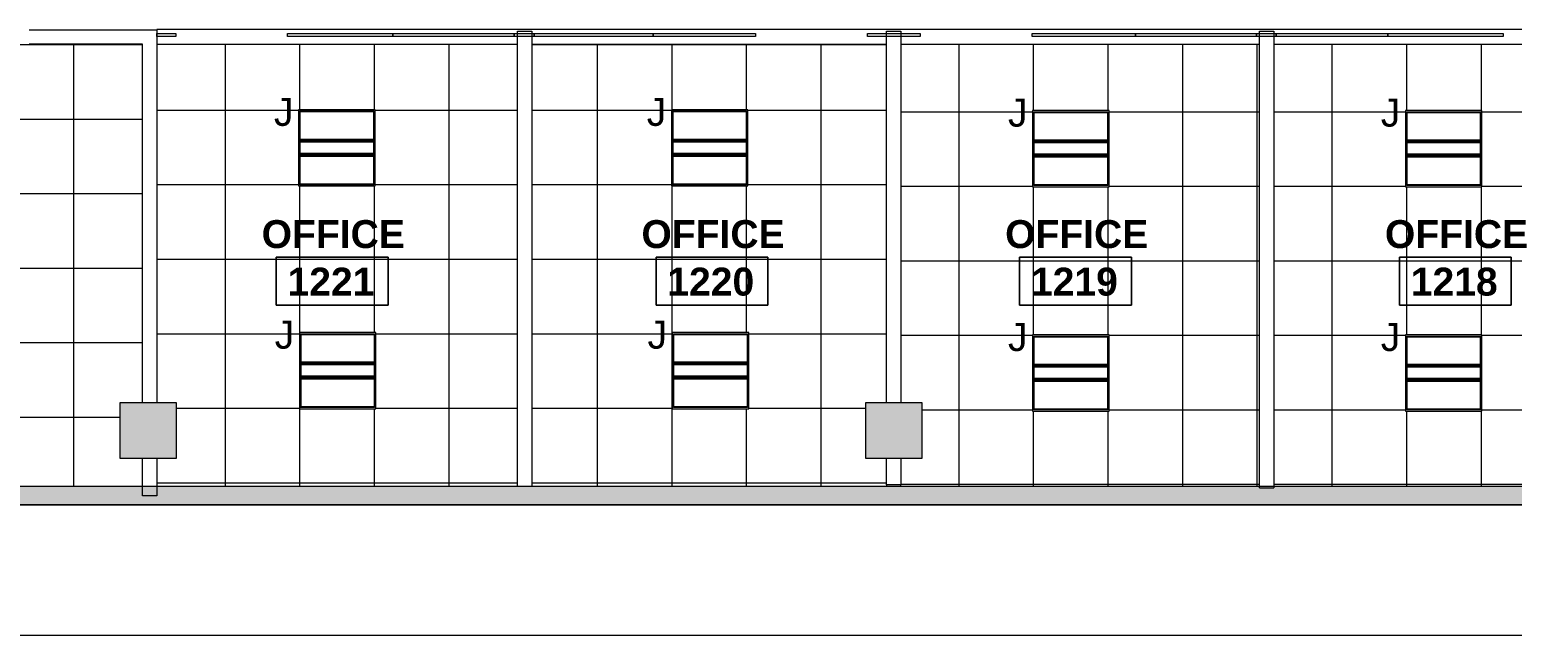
# Model space of a CAD drawing. Header units: inches. Extents: x -329 to 986, y -79 to 1436.
# Drawn here: x -22.7 to 454.5, y -61.5 to 133.6 of the extents above; entities that cross this region are included whole.
import ezdxf

# ---------------------------------------------------------------- set-up
doc = ezdxf.new("R2010")
doc.units = ezdxf.units.IN
doc.header["$MEASUREMENT"] = 0
for name, color, linetype, lineweight in [('A-AREA-IDEN', 2, 'Continuous', 9), ('A-CLNG', 13, 'Continuous', 13), ('A-CLNG-PATT', 13, 'Continuous', 13), ('A-GENM', 13, 'Continuous', 9), ('A-GLAZ-CURT', 52, 'Continuous', 9), ('A-WALL', 113, 'Continuous', 13), ('A-WALL-PATT', 111, 'Continuous', 13), ('E-LITE-EQPM', 33, 'Continuous', 9), ('E-LITE-EQPM-IDEN', 33, 'Continuous', 9), ('I-WALL', 2, 'Continuous', 13), ('S-COLS', 52, 'Continuous', 13)]:
    doc.layers.add(name, color=color, linetype=linetype, lineweight=lineweight)
doc.styles.add('Arial', font='arial.ttf', dxfattribs={"height": 9})
doc.styles.add('Swis721 Lt BT_B', font='', dxfattribs={"height": 9})
doc.styles.get('Swis721 Lt BT_B').set_extended_font_data('Swis721 Lt BT', bold=True)

# ---------------------------------------------------------------- blocks, each defined once
blk = doc.blocks.new('Concrete-Square-Column - 18 x 18-6977650-Level 12  RCP')
at = {"layer": 'S-COLS', "lineweight": 9}
blk.add_hatch(color=7, dxfattribs=at).paths.add_polyline_path([(9, -9), (9, 9), (-9, 9), (-9, -9), (-1.36, -9)], flags=0)
at = {"layer": 'S-COLS', "color": 8, "lineweight": 20}
for p, q in [((-9, 9), (9, 9)), ((-9, -9), (-9, 9)), ((9, 9), (9, -9)), ((9, -9), (-9, -9))]:
    blk.add_line(p, q, dxfattribs=at)
blk = doc.blocks.new('L-Recessed-Axis-Plano - 2 X 2-4550865-Level 12  RCP')
at = {"layer": 'E-LITE-EQPM'}
for p, q in [((11.91, 11.87), (-11.91, 11.87)), ((-11.91, 11.87), (-11.91, -11.88)), ((-11.88, -11.56), (-11.88, 11.56)), ((-11.88, 11.56), (11.87, 11.56)), ((11.87, 11.56), (11.87, -11.56)), ((11.91, -11.88), (11.91, 11.87)), ((-11.88, 2.74), (11.87, 2.74)), ((11.87, 2.51), (-11.88, 2.51)), ((-11.88, 2.3), (11.87, 2.3)), ((-11.88, 2.2), (11.87, 2.2)), ((-11.88, 1.83), (11.87, 1.83)), ((-11.88, -1.83), (11.87, -1.83)), ((-11.88, -2.2), (11.87, -2.2)), ((-11.88, -2.3), (11.87, -2.3)), ((-11.88, -2.51), (11.87, -2.51)), ((-11.88, -2.74), (11.87, -2.74)), ((-11.91, -11.88), (11.91, -11.88)), ((11.87, -11.56), (-11.88, -11.56))]:
    blk.add_line(p, q, dxfattribs=at)
blk = doc.blocks.new('System Panel - Glazed-8643538-Level 12  RCP')
at = {"layer": 'A-GLAZ-CURT', "lineweight": 13}
for p, q in [((-3.05, 0.75), (-3.05, 1.75)), ((-3.05, 1.75), (3.05, 1.75)), ((3.05, 0.75), (-3.05, 0.75)), ((3.05, 1.75), (3.05, 0.75))]:
    blk.add_line(p, q, dxfattribs=at)
blk = doc.blocks.new('System Panel - Glazed-8641681-Level 12  RCP')
at = {"layer": 'A-GLAZ-CURT', "lineweight": 13}
for p, q in [((-19.5, 0.75), (-19.5, 1.75)), ((-19.5, 1.75), (19.5, 1.75)), ((19.5, 0.75), (-19.5, 0.75)), ((19.5, 1.75), (19.5, 0.75))]:
    blk.add_line(p, q, dxfattribs=at)
blk = doc.blocks.new('System Panel - Glazed-8643539-Level 12  RCP')
at = {"layer": 'A-GLAZ-CURT', "lineweight": 13}
for p, q in [((-16.95, 0.75), (-16.95, 1.75)), ((-16.95, 1.75), (16.95, 1.75)), ((16.95, 0.75), (-16.95, 0.75)), ((16.95, 1.75), (16.95, 0.75))]:
    blk.add_line(p, q, dxfattribs=at)
blk = doc.blocks.new('System Panel - Glazed-8643398-Level 12  RCP')
at = {"layer": 'A-GLAZ-CURT', "lineweight": 13}
for p, q in [((-8.5, 0.75), (-8.5, 1.75)), ((-8.5, 1.75), (8.5, 1.75)), ((8.5, 0.75), (-8.5, 0.75)), ((8.5, 1.75), (8.5, 0.75))]:
    blk.add_line(p, q, dxfattribs=at)
blk = doc.blocks.new('System Panel - Glazed-8641701-Level 12  RCP')
at = {"layer": 'A-GLAZ-CURT', "lineweight": 13}
for p, q in [((-3.25, 0.75), (-3.25, 1.75)), ((-3.25, 1.75), (3.25, 1.75)), ((3.25, 0.75), (-3.25, 0.75)), ((3.25, 1.75), (3.25, 0.75))]:
    blk.add_line(p, q, dxfattribs=at)
blk = doc.blocks.new('System Panel - Glazed-8641700-Level 12  RCP')
at = {"layer": 'A-GLAZ-CURT', "lineweight": 13}
for p, q in [((-3.125, 0.75), (-3.125, 1.75)), ((-3.125, 1.75), (3.125, 1.75)), ((3.125, 0.75), (-3.125, 0.75)), ((3.125, 1.75), (3.125, 0.75))]:
    blk.add_line(p, q, dxfattribs=at)
blk = doc.blocks.new('System Panel - Glazed-8641703-Level 12  RCP')
at = {"layer": 'A-GLAZ-CURT', "lineweight": 13}
for p, q in [((-19.125, 0.75), (-19.125, 1.75)), ((-19.125, 1.75), (19.125, 1.75)), ((19.125, 0.75), (-19.125, 0.75)), ((19.125, 1.75), (19.125, 0.75))]:
    blk.add_line(p, q, dxfattribs=at)
blk = doc.blocks.new('System Panel - Glazed-8643399-Level 12  RCP')
at = {"layer": 'A-GLAZ-CURT', "lineweight": 13}
for p, q in [((-16.47, 0.75), (-16.47, 1.75)), ((-16.47, 1.75), (16.47, 1.75)), ((16.47, 0.75), (-16.47, 0.75)), ((16.47, 1.75), (16.47, 0.75))]:
    blk.add_line(p, q, dxfattribs=at)
blk = doc.blocks.new('System Panel - Glazed-8643337-Level 12  RCP')
at = {"layer": 'A-GLAZ-CURT', "lineweight": 13}
for p, q in [((-16.65, 0.75), (-16.65, 1.75)), ((-16.65, 1.75), (16.65, 1.75)), ((16.65, 0.75), (-16.65, 0.75)), ((16.65, 1.75), (16.65, 0.75))]:
    blk.add_line(p, q, dxfattribs=at)
blk = doc.blocks.new('System Panel - Glazed-8641705-Level 12  RCP')
at = {"layer": 'A-GLAZ-CURT', "lineweight": 13}
for p, q in [((-18, 0.75), (-18, 1.75)), ((-18, 1.75), (18, 1.75)), ((18, 0.75), (-18, 0.75)), ((18, 1.75), (18, 0.75))]:
    blk.add_line(p, q, dxfattribs=at)
blk = doc.blocks.new('System Panel - Glazed-8643259-Level 12  RCP')
at = {"layer": 'A-GLAZ-CURT', "lineweight": 13}
for p, q in [((-18.55, 0.75), (-18.55, 1.75)), ((-18.55, 1.75), (18.55, 1.75)), ((18.55, 0.75), (-18.55, 0.75)), ((18.55, 1.75), (18.55, 0.75))]:
    blk.add_line(p, q, dxfattribs=at)
blk = doc.blocks.new('Generic Models 1 - Generic Models 5-8667745-Level 12  RCP')
at = {"layer": 'A-GENM', "lineweight": 20}
for p, q in [((2515.15, -386.5), (3417.13, -386.5)), ((3459.15, -428.5), (2473.15, -428.5))]:
    blk.add_line(p, q, dxfattribs=at)
blk = doc.blocks.new('Room Tag - Room Name and Number-3379422-Level 12  RCP')
at = {"layer": 'A-AREA-IDEN'}
for p, q in [((-0.1881, -0.1636), (-0.1881, -0.0018)), ((-0.1881, -0.0018), (0.1869, -0.0018)), ((0.1869, -0.0018), (-0.1881, -0.0018)), ((-0.1881, -0.0018), (-0.1881, -0.1636)), ((0.1869, -0.0018), (0.1869, -0.1636)), ((0.1869, -0.1636), (0.1869, -0.0018)), ((0.1869, -0.1636), (-0.1881, -0.1636)), ((-0.1881, -0.1636), (0.1869, -0.1636))]:
    blk.add_line(p, q, dxfattribs=at)

msp = doc.modelspace()

# ---------------------------------------------------------------- hatches: boundary and pattern name
at = {"layer": 'A-CLNG-PATT'}
h = msp.add_hatch(dxfattribs=at)
h.set_pattern_fill('FP1_22', color=256, style=0, pattern_type=2)
h.set_pattern_definition([(0, (-128.516, 56.784), (0, -24), []), (270, (-128.516, 56.784), (-24, -1e-15), [])])
h.paths.add_polyline_path([(-13.63, -13.47), (13.58, -13.47), (13.58, -4.47), (6.39, -4.47), (6.39, 13.53), (13.58, 13.53), (13.58, 128.91), (-81.98, 128.91), (-81.98, 104.97), (-224.61, 104.97), (-224.61, -13.47), (-197.61, -13.47)], flags=0)
h.paths.add_polyline_path([(-215.26, -4.39), (-215.61, -4.39), (-215.61, 13.61), (-197.61, 13.61), (-197.61, -4.39), (-204.68, -4.39)], flags=0)
h.paths.add_polyline_path([(-152.3, 8.25), (-176.92, 8.25), (-176.92, 32.82), (-152.3, 32.82)], flags=0)
h.paths.add_polyline_path([(-56.75, 8.5), (-56.75, 33.07), (-32.12, 33.07), (-32.12, 8.5)], flags=0)
h.paths.add_polyline_path([(-152.3, 57), (-176.92, 57), (-176.92, 81.57), (-152.3, 81.57), (-152.3, 60.77)], flags=0)
h.paths.add_polyline_path([(-56.5, 57.25), (-56.5, 81.82), (-31.87, 81.82), (-31.87, 57.25)], flags=0)
h = msp.add_hatch(dxfattribs=at)
h.set_pattern_fill('FP1_30', color=256, style=0, pattern_type=2)
h.set_pattern_definition([(90, (64.265, 59.66), (24, -1e-15), []), (0, (64.265, 59.66), (0, -24), [])])
h.paths.add_polyline_path([(134.33, -13.47), (134.33, 128.91), (18.2, 128.91), (18.2, 13.53), (24.39, 13.53), (24.39, -4.47), (18.2, -4.47), (18.2, -13.47), (24.39, -13.47)], flags=0)
h.paths.add_polyline_path([(88.7, 11.5), (64.08, 11.5), (64.08, 36.07), (88.7, 36.07)], flags=0)
h.paths.add_polyline_path([(88.45, 83.25), (63.83, 83.25), (63.83, 107.82), (88.45, 107.82)], flags=0)
h = msp.add_hatch(dxfattribs=at)
h.set_pattern_fill('FP1_2', color=256, style=0, pattern_type=2)
h.set_pattern_definition([(270, (324.406, 59.16), (-24, -1e-15), []), (180, (324.406, 59.16), (3e-15, 24), [])])
h.paths.add_polyline_path([(373.09, -13.47), (373.09, 128.97), (257.72, 128.97), (257.72, 13.53), (264.39, 13.53), (264.39, -4.47), (257.72, -4.47), (257.72, -13.47), (343.25, -13.47)], flags=0)
h.paths.add_polyline_path([(324.72, 10.75), (300.09, 10.75), (300.09, 35.32), (324.72, 35.32)], flags=0)
h.paths.add_polyline_path([(324.72, 83), (300.09, 83), (300.09, 107.57), (324.72, 107.57)], flags=0)
h = msp.add_hatch(dxfattribs=at)
h.set_pattern_fill('FP1_3', color=256, style=0, pattern_type=2)
h.set_pattern_definition([(270, (444.523, 59.16), (-24, -1e-15), []), (180, (444.523, 59.16), (-3e-15, 24), [])])
h.paths.add_polyline_path([(493.33, -13.47), (493.33, -4.47), (486.39, -4.47), (486.39, 13.53), (493.33, 13.53), (493.33, 128.97), (487.3, 128.97), (487.3, 96.35), (486.92, 96.35), (486.92, 128.97), (377.72, 128.97), (377.72, -13.47)], flags=0)
h.paths.add_polyline_path([(444.72, 10.75), (420.09, 10.75), (420.09, 35.32), (444.72, 35.32)], flags=0)
h.paths.add_polyline_path([(444.72, 83), (420.09, 83), (420.09, 107.57), (444.72, 107.57)], flags=0)
h = msp.add_hatch(dxfattribs=at)
h.set_pattern_fill('FP1_31', color=256, style=0, pattern_type=2)
h.set_pattern_definition([(270, (184.023, 59.66), (-24, -1e-15), []), (180, (184.023, 59.66), (-3e-15, 24), [])])
h.paths.add_polyline_path([(253.09, -13.47), (253.09, -4.47), (246.39, -4.47), (246.39, 13.53), (253.09, 13.53), (253.09, 128.83), (138.95, 128.83), (138.95, -13.47)], flags=0)
h.paths.add_polyline_path([(208.7, 11.5), (184.08, 11.5), (184.08, 36.07), (208.7, 36.07)], flags=0)
h.paths.add_polyline_path([(208.45, 83.25), (183.83, 83.25), (183.83, 107.82), (208.45, 107.82)], flags=0)
at = {"layer": 'A-WALL-PATT', "lineweight": 9}
msp.add_hatch(color=7, dxfattribs=at).paths.add_polyline_path([(655.53, -19.47), (671.39, -19.47), (671.39, -13.47), (-224.61, -13.47), (-224.61, -19.47), (610.92, -19.47)], flags=0)

# ---------------------------------------------------------------- linework, layer by layer
at = {"layer": 'A-CLNG'}
for p, q in [((18.2, 128.91), (134.33, 128.91)), ((257.72, 128.97), (373.09, 128.97)), ((377.72, 128.97), (486.92, 128.97)), ((138.95, 128.83), (253.09, 128.83)), ((88.45, 107.82), (63.83, 107.82)), ((63.83, 107.82), (63.83, 83.25)), ((88.45, 83.25), (88.45, 107.82)), ((208.45, 107.82), (183.83, 107.82)), ((183.83, 107.82), (183.83, 83.25)), ((208.45, 83.25), (208.45, 107.82)), ((324.72, 107.57), (300.09, 107.57)), ((300.09, 107.57), (300.09, 83)), ((324.72, 83), (324.72, 107.57)), ((444.72, 107.57), (420.09, 107.57)), ((420.09, 107.57), (420.09, 83)), ((444.72, 83), (444.72, 107.57)), ((63.83, 83.25), (88.45, 83.25)), ((183.83, 83.25), (208.45, 83.25)), ((300.09, 83), (324.72, 83)), ((420.09, 83), (444.72, 83)), ((88.7, 36.07), (64.08, 36.07)), ((64.08, 36.07), (64.08, 11.5)), ((88.7, 11.5), (88.7, 36.07)), ((208.7, 36.07), (184.08, 36.07)), ((184.08, 36.07), (184.08, 11.5)), ((208.7, 11.5), (208.7, 36.07)), ((324.72, 35.32), (300.09, 35.32)), ((300.09, 35.32), (300.09, 10.75)), ((324.72, 10.75), (324.72, 35.32)), ((444.72, 35.32), (420.09, 35.32)), ((420.09, 35.32), (420.09, 10.75)), ((444.72, 10.75), (444.72, 35.32)), ((64.08, 11.5), (88.7, 11.5)), ((184.08, 11.5), (208.7, 11.5)), ((300.09, 10.75), (324.72, 10.75)), ((420.09, 10.75), (444.72, 10.75)), ((253.09, -12.97), (253.09, -13.47)), ((257.72, -13.47), (257.72, -12.97))]:
    msp.add_line(p, q, dxfattribs=at)
at = {"layer": 'A-WALL'}
for p, q in [((-22.86, 133.53), (18.2, 133.53)), ((13.58, 128.91), (-22.86, 128.91)), ((13.58, 13.53), (13.58, 128.91)), ((18.2, 133.53), (18.2, 13.53)), ((134.33, -13.47), (134.33, 133.1)), ((134.33, 133.1), (138.95, 133.1)), ((138.95, 133.1), (138.95, -13.47)), ((253.09, 13.53), (253.09, 133.1)), ((253.09, 133.1), (257.72, 133.1)), ((257.72, 133.1), (257.72, 13.53)), ((373.09, -13.97), (373.09, 133.1)), ((373.09, 133.1), (377.72, 133.1)), ((377.72, 133.1), (377.72, -13.97)), ((13.58, -16.48), (13.58, -4.47)), ((18.2, -4.47), (18.2, -16.48)), ((253.09, -12.97), (253.09, -4.47)), ((257.72, -4.47), (257.72, -12.97)), ((257.72, -12.97), (253.09, -12.97)), ((18.2, -16.48), (13.58, -16.48))]:
    msp.add_line(p, q, dxfattribs=at)
at = {"layer": 'A-WALL', "lineweight": 9}
for p, q in [((738.08, 133.6), (18.2, 133.6)), ((18.2, 133.53), (18.2, 133.6)), ((18.2, 128.97), (134.33, 128.97)), ((138.95, 128.97), (253.09, 128.97)), ((373.09, -13.97), (377.72, -13.97))]:
    msp.add_line(p, q, dxfattribs=at)
at = {"layer": 'I-WALL', "color": 8, "lineweight": 20}
for p, q in [((-230.61, -13.47), (671.39, -13.47)), ((671.39, -19.47), (-224.61, -19.47))]:
    msp.add_line(p, q, dxfattribs=at)

# ---------------------------------------------------------------- block references
at = {"layer": 'A-AREA-IDEN', "xscale": 95.99999999999994, "yscale": 95.99999999999994, "zscale": 95.99999999999994}
for p in [(74.68, 60.55), (196.93, 60.55), (313.98, 60.55), (436.23, 60.55)]:
    msp.add_blockref('Room Tag - Room Name and Number-3379422-Level 12  RCP', p, dxfattribs=at)
at = {"layer": 'A-GENM'}
msp.add_blockref('Generic Models 1 - Generic Models 5-8667745-Level 12  RCP', (-2745.76, 367.03), dxfattribs=at)
at = {"layer": 'A-GLAZ-CURT', "rotation": 180}
for name, p in [('System Panel - Glazed-8643538-Level 12  RCP', (21.26, 133.1)), ('System Panel - Glazed-8643539-Level 12  RCP', (77.26, 133.1)), ('System Panel - Glazed-8641681-Level 12  RCP', (113.7, 133.1)), ('System Panel - Glazed-8641701-Level 12  RCP', (136.45, 133.1)), ('System Panel - Glazed-8641703-Level 12  RCP', (158.83, 133.1)), ('System Panel - Glazed-8643399-Level 12  RCP', (194.43, 133.1)), ('System Panel - Glazed-8643398-Level 12  RCP', (255.4, 133.1)), ('System Panel - Glazed-8643337-Level 12  RCP', (316.55, 133.1)), ('System Panel - Glazed-8641681-Level 12  RCP', (352.7, 133.1)), ('System Panel - Glazed-8641700-Level 12  RCP', (375.33, 133.1)), ('System Panel - Glazed-8641705-Level 12  RCP', (396.45, 133.1)), ('System Panel - Glazed-8643259-Level 12  RCP', (433, 133.1))]:
    msp.add_blockref(name, p, dxfattribs=at)
at = {"layer": 'E-LITE-EQPM', "extrusion": (0, 0, -1)}
for p in [(-76.14, 95.53), (-196.14, 95.53), (-312.41, 95.28), (-432.41, 95.28), (-76.39, 23.78), (-196.39, 23.78), (-312.41, 23.03), (-432.41, 23.03)]:
    msp.add_blockref('L-Recessed-Axis-Plano - 2 X 2-4550865-Level 12  RCP', p, dxfattribs=at)
at = {"layer": 'S-COLS', "lineweight": 9}
for p in [(15.39, 4.53), (255.39, 4.53)]:
    msp.add_blockref('Concrete-Square-Column - 18 x 18-6977650-Level 12  RCP', p, dxfattribs=at)

# ---------------------------------------------------------------- texts
at = {"layer": 'A-AREA-IDEN', "char_height": 9, "attachment_point": 1, "style": 'Swis721 Lt BT_B'}
for s, insert, width in [('OFFICE', (51.94, 72.26), 54.843), ('OFFICE', (174.18, 72.26), 54.843), ('OFFICE', (291.24, 72.26), 54.843), ('OFFICE', (413.49, 72.26), 54.843), ('1221', (60.27, 56.95), 33.936), ('1220', (182.52, 56.95), 33.936), ('1219', (299.57, 56.95), 33.936), ('1218', (421.82, 56.95), 33.936)]:
    msp.add_mtext(s, dxfattribs=dict(at, insert=insert, width=width))
at = {"layer": 'E-LITE-EQPM-IDEN', "char_height": 9, "width": 7.878, "attachment_point": 1, "style": 'Arial'}
for insert in [(55.9, 111.61), (175.9, 111.61), (292.17, 111.36), (412.17, 111.36), (56.15, 39.86), (176.15, 39.86), (292.17, 39.11), (412.17, 39.11)]:
    msp.add_mtext('J', dxfattribs=dict(at, insert=insert))

doc.saveas('drawing.dxf')
